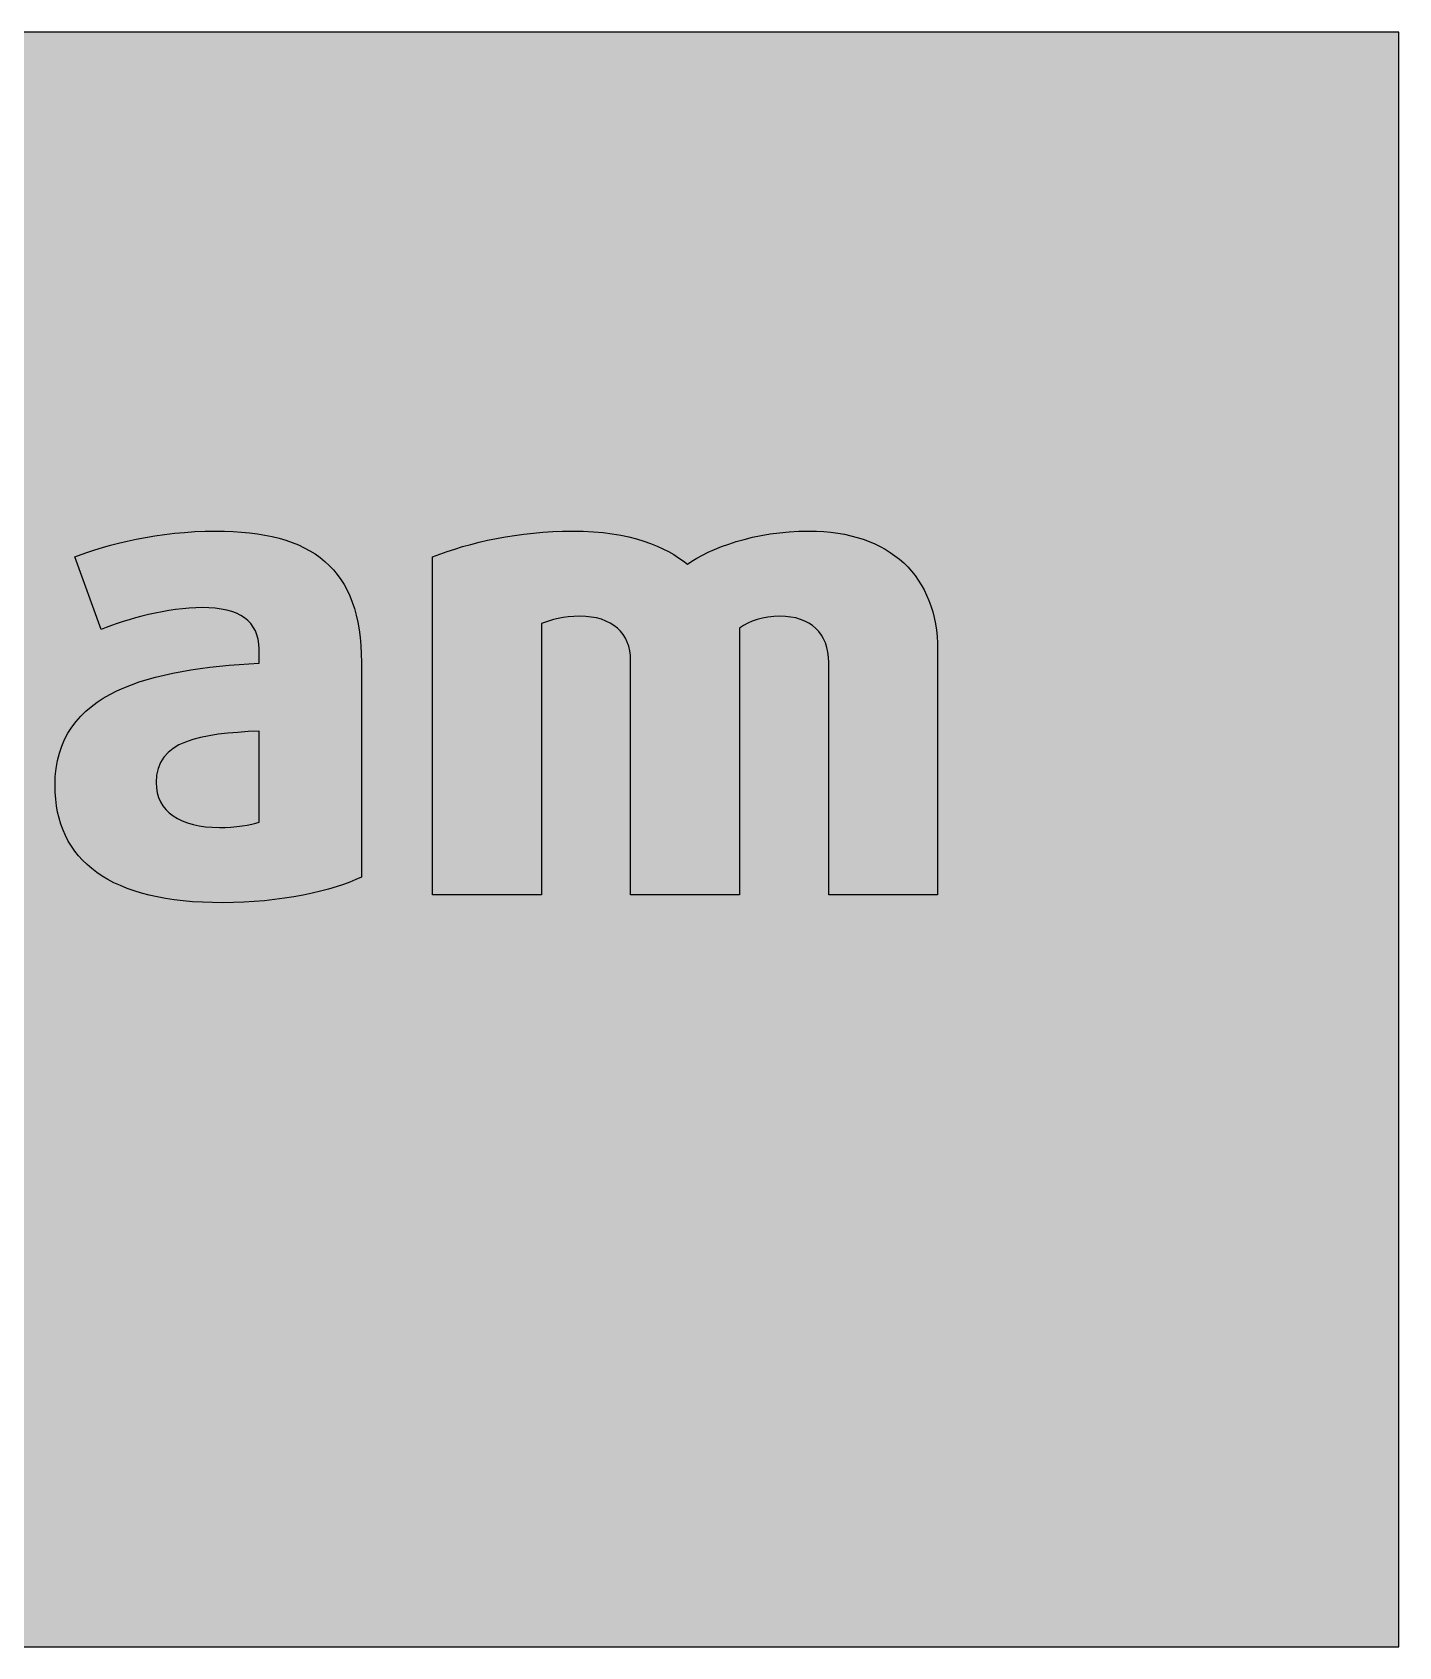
# Model space of a CAD drawing. Header units: centimetres. Extents: x -18.6 to 18.8, y -13 to 11.8.
# Drawn here: x 7.59 to 12.82, y -5.01 to 1.16 of the extents above; entities that cross this region are included whole.
import ezdxf

# ---------------------------------------------------------------- set-up
doc = ezdxf.new("R2010")
doc.units = ezdxf.units.CM
doc.header["$MEASUREMENT"] = 0
doc.layers.add('Layer 1', color=7, linetype='Continuous')

msp = doc.modelspace()

# ---------------------------------------------------------------- hatches: boundary and pattern name
at = {"layer": 'Layer 1', "true_color": 0x3a4d83}
msp.add_hatch(color=167, dxfattribs=at).paths.add_polyline_path([(-0.83341, -5.01243), (12.81909, -5.01243), (12.81909, 1.16129), (-0.83341, 1.16129), (-0.83341, -5.01243)])
at = {"layer": 'Layer 1', "true_color": 0xfefefe}
h = msp.add_hatch(color=7, dxfattribs=at)
edge = h.paths.add_edge_path()
edge.add_spline(control_points=[(8.85092, -2.06911), (8.85092, -2.06911), (8.85092, -1.24848), (8.85092, -1.24848), (8.85092, -0.8874), (8.66406, -0.746), (8.29289, -0.746), (8.08079, -0.746), (7.87625, -0.7965), (7.75506, -0.84447), (7.75506, -0.84447), (7.85605, -1.12223), (7.85605, -1.12223), (7.95453, -1.08182), (8.11108, -1.03889), (8.24239, -1.03889), (8.38379, -1.03889), (8.45954, -1.0894), (8.45954, -1.19798), (8.45954, -1.19798), (8.45954, -1.251), (8.45954, -1.251), (8.04796, -1.27372), (7.6793, -1.35705), (7.6793, -1.71813), (7.6793, -2.00851), (7.8914, -2.16759), (8.32066, -2.16759), (8.53781, -2.16759), (8.74739, -2.12213), (8.85092, -2.06911)], knot_values=[0, 0, 0, 0, 0.1, 0.1, 0.1, 0.2, 0.2, 0.2, 0.3, 0.3, 0.3, 0.4, 0.4, 0.4, 0.5, 0.5, 0.5, 0.6, 0.6, 0.6, 0.7, 0.7, 0.7, 0.8, 0.8, 0.8, 0.9, 0.9, 0.9, 1, 1, 1, 1], degree=3, periodic=1)
h = msp.add_hatch(color=7, dxfattribs=at)
edge = h.paths.add_edge_path()
edge.add_spline(control_points=[(11.05527, -2.13729), (11.05527, -2.13729), (11.05527, -1.20049), (11.05527, -1.20049), (11.05527, -0.92022), (10.87346, -0.746), (10.56288, -0.746), (10.35584, -0.746), (10.18413, -0.81164), (10.09828, -0.87225), (10.01496, -0.80659), (9.88365, -0.746), (9.65892, -0.746), (9.4544, -0.746), (9.26502, -0.78892), (9.12362, -0.84447), (9.12362, -0.84447), (9.12362, -2.13729), (9.12362, -2.13729), (9.12362, -2.13729), (9.54025, -2.13729), (9.54025, -2.13729), (9.54025, -2.13729), (9.54025, -1.0995), (9.54025, -1.0995), (9.57812, -1.08435), (9.62357, -1.07173), (9.6867, -1.07173), (9.81043, -1.07173), (9.88113, -1.13737), (9.88113, -1.2409), (9.88113, -1.2409), (9.88113, -2.13729), (9.88113, -2.13729), (9.88113, -2.13729), (10.29776, -2.13729), (10.29776, -2.13729), (10.29776, -2.13729), (10.29776, -1.11717), (10.29776, -1.11717), (10.33563, -1.0894), (10.38866, -1.07173), (10.45178, -1.07173), (10.57046, -1.07173), (10.63864, -1.13737), (10.63864, -1.24848), (10.63864, -1.24848), (10.63864, -2.13729), (10.63864, -2.13729), (10.63864, -2.13729), (11.05527, -2.13729), (11.05527, -2.13729)], knot_values=[0, 0, 0, 0, 0.0588235, 0.0588235, 0.0588235, 0.1176471, 0.1176471, 0.1176471, 0.1764706, 0.1764706, 0.1764706, 0.2352941, 0.2352941, 0.2352941, 0.2941176, 0.2941176, 0.2941176, 0.3529412, 0.3529412, 0.3529412, 0.4117647, 0.4117647, 0.4117647, 0.4705882, 0.4705882, 0.4705882, 0.5294118, 0.5294118, 0.5294118, 0.5882353, 0.5882353, 0.5882353, 0.6470588, 0.6470588, 0.6470588, 0.7058824, 0.7058824, 0.7058824, 0.7647059, 0.7647059, 0.7647059, 0.8235294, 0.8235294, 0.8235294, 0.8823529, 0.8823529, 0.8823529, 0.9411765, 0.9411765, 0.9411765, 1, 1, 1, 1], degree=3, periodic=1)
h = msp.add_hatch(color=7, dxfattribs=at)
edge = h.paths.add_edge_path()
edge.add_spline(control_points=[(8.45954, -1.85953), (8.43176, -1.86963), (8.36611, -1.87973), (8.30803, -1.87973), (8.15905, -1.87973), (8.06564, -1.81913), (8.06564, -1.70803), (8.06564, -1.54643), (8.23481, -1.52118), (8.45954, -1.51108), (8.45954, -1.51108), (8.45954, -1.85953), (8.45954, -1.85953)], knot_values=[0, 0, 0, 0, 0.25, 0.25, 0.25, 0.5, 0.5, 0.5, 0.75, 0.75, 0.75, 1, 1, 1, 1], degree=3, periodic=1)

# ---------------------------------------------------------------- linework, layer by layer
at = {"layer": 'Layer 1', "color": 167}
msp.add_lwpolyline([(-0.83341, -5.01243), (12.81909, -5.01243), (12.81909, 1.16129), (-0.83341, 1.16129), (-0.83341, -5.01243)], close=True, dxfattribs=at)
at = {"layer": 'Layer 1', "color": 7}
for points, knots in [([(8.85092, -2.06911), (8.85092, -2.06911), (8.85092, -1.24848), (8.85092, -1.24848), (8.85092, -0.8874), (8.66406, -0.746), (8.29289, -0.746), (8.08079, -0.746), (7.87625, -0.7965), (7.75506, -0.84447), (7.75506, -0.84447), (7.85605, -1.12223), (7.85605, -1.12223), (7.95453, -1.08182), (8.11108, -1.03889), (8.24239, -1.03889), (8.38379, -1.03889), (8.45954, -1.0894), (8.45954, -1.19798), (8.45954, -1.19798), (8.45954, -1.251), (8.45954, -1.251), (8.04796, -1.27372), (7.6793, -1.35705), (7.6793, -1.71813), (7.6793, -2.00851), (7.8914, -2.16759), (8.32066, -2.16759), (8.53781, -2.16759), (8.74739, -2.12213), (8.85092, -2.06911)], [0, 0, 0, 0, 0.1, 0.1, 0.1, 0.2, 0.2, 0.2, 0.3, 0.3, 0.3, 0.4, 0.4, 0.4, 0.5, 0.5, 0.5, 0.6, 0.6, 0.6, 0.7, 0.7, 0.7, 0.8, 0.8, 0.8, 0.9, 0.9, 0.9, 1, 1, 1, 1]), ([(11.05527, -2.13729), (11.05527, -2.13729), (11.05527, -1.20049), (11.05527, -1.20049), (11.05527, -0.92022), (10.87346, -0.746), (10.56288, -0.746), (10.35584, -0.746), (10.18413, -0.81164), (10.09828, -0.87225), (10.01496, -0.80659), (9.88365, -0.746), (9.65892, -0.746), (9.4544, -0.746), (9.26502, -0.78892), (9.12362, -0.84447), (9.12362, -0.84447), (9.12362, -2.13729), (9.12362, -2.13729), (9.12362, -2.13729), (9.54025, -2.13729), (9.54025, -2.13729), (9.54025, -2.13729), (9.54025, -1.0995), (9.54025, -1.0995), (9.57812, -1.08435), (9.62357, -1.07173), (9.6867, -1.07173), (9.81043, -1.07173), (9.88113, -1.13737), (9.88113, -1.2409), (9.88113, -1.2409), (9.88113, -2.13729), (9.88113, -2.13729), (9.88113, -2.13729), (10.29776, -2.13729), (10.29776, -2.13729), (10.29776, -2.13729), (10.29776, -1.11717), (10.29776, -1.11717), (10.33563, -1.0894), (10.38866, -1.07173), (10.45178, -1.07173), (10.57046, -1.07173), (10.63864, -1.13737), (10.63864, -1.24848), (10.63864, -1.24848), (10.63864, -2.13729), (10.63864, -2.13729), (10.63864, -2.13729), (11.05527, -2.13729), (11.05527, -2.13729)], [0, 0, 0, 0, 0.0588235, 0.0588235, 0.0588235, 0.1176471, 0.1176471, 0.1176471, 0.1764706, 0.1764706, 0.1764706, 0.2352941, 0.2352941, 0.2352941, 0.2941176, 0.2941176, 0.2941176, 0.3529412, 0.3529412, 0.3529412, 0.4117647, 0.4117647, 0.4117647, 0.4705882, 0.4705882, 0.4705882, 0.5294118, 0.5294118, 0.5294118, 0.5882353, 0.5882353, 0.5882353, 0.6470588, 0.6470588, 0.6470588, 0.7058824, 0.7058824, 0.7058824, 0.7647059, 0.7647059, 0.7647059, 0.8235294, 0.8235294, 0.8235294, 0.8823529, 0.8823529, 0.8823529, 0.9411765, 0.9411765, 0.9411765, 1, 1, 1, 1]), ([(8.45954, -1.85953), (8.43176, -1.86963), (8.36611, -1.87973), (8.30803, -1.87973), (8.15905, -1.87973), (8.06564, -1.81913), (8.06564, -1.70803), (8.06564, -1.54643), (8.23481, -1.52118), (8.45954, -1.51108), (8.45954, -1.51108), (8.45954, -1.85953), (8.45954, -1.85953)], [0, 0, 0, 0, 0.25, 0.25, 0.25, 0.5, 0.5, 0.5, 0.75, 0.75, 0.75, 1, 1, 1, 1])]:
    msp.add_open_spline(points, degree=3, knots=knots, dxfattribs=at)

doc.saveas('drawing.dxf')
